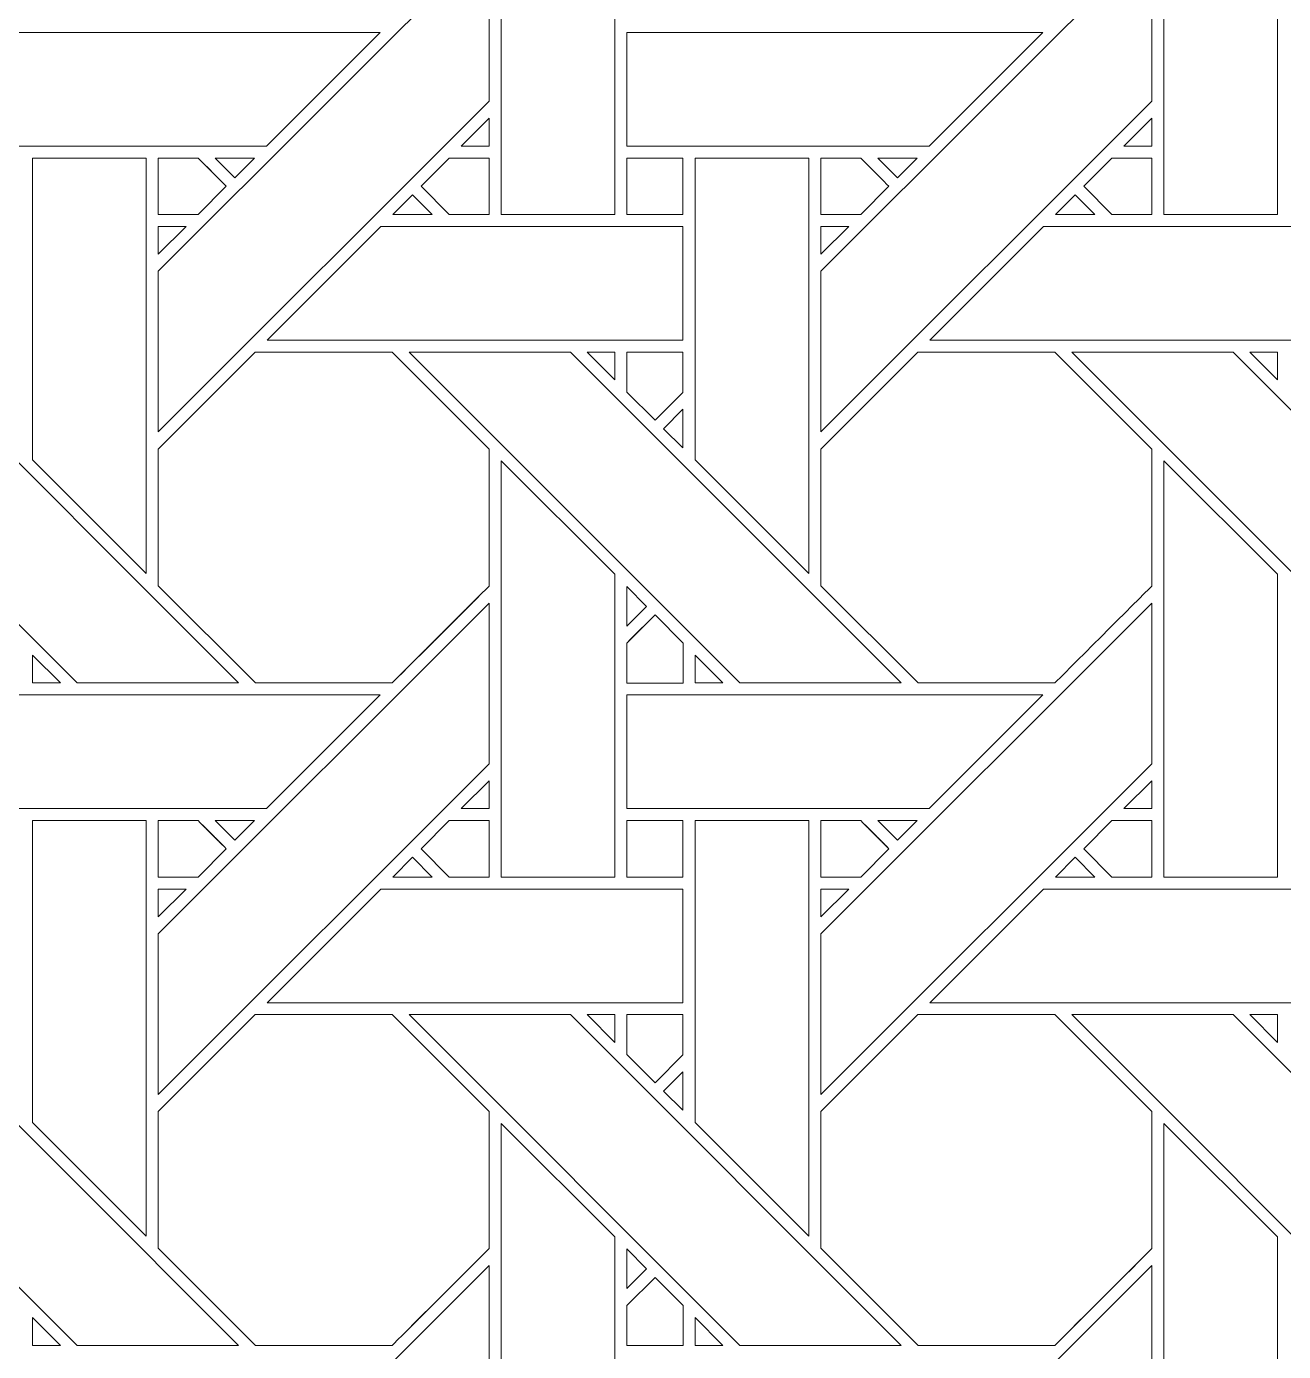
# Model space of a CAD drawing. Header units: inches. Extents: x 4.4 to 20.4, y 5.1 to 13.1.
# Drawn here: x 12.432 to 14.231, y 6.953 to 8.851 of the extents above; entities that cross this region are included whole.
import ezdxf

# ---------------------------------------------------------------- set-up
doc = ezdxf.new("R2010")
doc.units = ezdxf.units.IN
doc.header["$MEASUREMENT"] = 0
doc.layers.add('Design', color=7, linetype='Continuous', lineweight=0)

msp = doc.modelspace()

# ---------------------------------------------------------------- linework, layer by layer
at = {"layer": 'Design'}
for points, knots in [([(4.3829, 13.0948), (4.3829, 13.0948), (4.3829, 5.0948), (4.3829, 5.0948), (4.3829, 5.0948), (20.3829, 5.0948), (20.3829, 5.0948), (20.3829, 5.0948), (20.3829, 13.0948), (20.3829, 13.0948), (20.3829, 13.0948), (4.3829, 13.0948), (4.3829, 13.0948)], [0, 0, 0, 0, 1, 1, 1, 2, 2, 2, 3, 3, 3, 4, 4, 4, 4]), ([(5.0119, 5.7183), (5.0119, 5.7183), (19.7539, 5.7183), (19.7539, 5.7183), (19.7539, 5.7183), (19.7539, 12.4753), (19.7539, 12.4753), (19.7539, 12.4753), (5.0119, 12.4753), (5.0119, 12.4753), (5.0119, 12.4753), (5.0119, 5.7183), (5.0119, 5.7183)], [0, 0, 0, 0, 1, 1, 1, 2, 2, 2, 3, 3, 3, 4, 4, 4, 4]), ([(13.274, 9.0152), (13.274, 9.0152), (13.274, 8.5815), (13.274, 8.5815), (13.274, 8.5815), (13.1112, 8.5815), (13.1112, 8.5815), (13.1112, 8.5815), (13.1112, 9.1773), (13.1112, 9.1773), (13.1112, 9.1773), (13.274, 9.0152), (13.274, 9.0152)], [0, 0, 0, 0, 1, 1, 1, 2, 2, 2, 3, 3, 3, 4, 4, 4, 4]), ([(14.2227, 9.0152), (14.2227, 9.0152), (14.2227, 8.5815), (14.2227, 8.5815), (14.2227, 8.5815), (14.0599, 8.5815), (14.0599, 8.5815), (14.0599, 8.5815), (14.0599, 9.1773), (14.0599, 9.1773), (14.0599, 9.1773), (14.2227, 9.0152), (14.2227, 9.0152)], [0, 0, 0, 0, 1, 1, 1, 2, 2, 2, 3, 3, 3, 4, 4, 4, 4]), ([(12.6204, 8.5002), (12.6204, 8.5002), (13.0941, 8.9738), (13.0941, 8.9738), (13.0941, 8.9738), (13.0941, 8.7437), (13.0941, 8.7437), (13.0941, 8.7437), (12.6204, 8.2701), (12.6204, 8.2701), (12.6204, 8.2701), (12.6204, 8.5002), (12.6204, 8.5002)], [0, 0, 0, 0, 1, 1, 1, 2, 2, 2, 3, 3, 3, 4, 4, 4, 4]), ([(13.5691, 8.5002), (13.5691, 8.5002), (14.0428, 8.9738), (14.0428, 8.9738), (14.0428, 8.9738), (14.0428, 8.7437), (14.0428, 8.7437), (14.0428, 8.7437), (13.5691, 8.2701), (13.5691, 8.2701), (13.5691, 8.2701), (13.5691, 8.5002), (13.5691, 8.5002)], [0, 0, 0, 0, 1, 1, 1, 2, 2, 2, 3, 3, 3, 4, 4, 4, 4]), ([(12.3425, 8.6795), (12.3425, 8.6795), (12.3425, 8.8422), (12.3425, 8.8422), (12.3425, 8.8422), (12.9382, 8.8422), (12.9382, 8.8422), (12.9382, 8.8422), (12.7755, 8.6795), (12.7755, 8.6795), (12.7755, 8.6795), (12.3425, 8.6795), (12.3425, 8.6795)], [0, 0, 0, 0, 1, 1, 1, 2, 2, 2, 3, 3, 3, 4, 4, 4, 4]), ([(13.2913, 8.6795), (13.2913, 8.6795), (13.2913, 8.8422), (13.2913, 8.8422), (13.2913, 8.8422), (13.887, 8.8422), (13.887, 8.8422), (13.887, 8.8422), (13.7242, 8.6795), (13.7242, 8.6795), (13.7242, 8.6795), (13.2913, 8.6795), (13.2913, 8.6795)], [0, 0, 0, 0, 1, 1, 1, 2, 2, 2, 3, 3, 3, 4, 4, 4, 4]), ([(13.0543, 8.6796), (13.0543, 8.6796), (13.0941, 8.7193), (13.0941, 8.7193), (13.0941, 8.7193), (13.0941, 8.6796), (13.0941, 8.6796), (13.0941, 8.6796), (13.0543, 8.6796), (13.0543, 8.6796)], [0, 0, 0, 0, 1, 1, 1, 2, 2, 2, 3, 3, 3, 3]), ([(14.003, 8.6796), (14.003, 8.6796), (14.0428, 8.7193), (14.0428, 8.7193), (14.0428, 8.7193), (14.0428, 8.6796), (14.0428, 8.6796), (14.0428, 8.6796), (14.003, 8.6796), (14.003, 8.6796)], [0, 0, 0, 0, 1, 1, 1, 2, 2, 2, 3, 3, 3, 3]), ([(12.6032, 8.6623), (12.6032, 8.6623), (12.6032, 8.0672), (12.6032, 8.0672), (12.6032, 8.0672), (12.4403, 8.2301), (12.4403, 8.2301), (12.4403, 8.2301), (12.4403, 8.6623), (12.4403, 8.6623), (12.4403, 8.6623), (12.6032, 8.6623), (12.6032, 8.6623)], [0, 0, 0, 0, 1, 1, 1, 2, 2, 2, 3, 3, 3, 4, 4, 4, 4]), ([(12.6204, 8.5815), (12.6204, 8.5815), (12.6204, 8.6623), (12.6204, 8.6623), (12.6204, 8.6623), (12.6775, 8.6623), (12.6775, 8.6623), (12.6826, 8.6572), (12.7134, 8.6264), (12.7178, 8.6219), (12.7178, 8.6219), (12.6774, 8.5815), (12.6774, 8.5815), (12.6774, 8.5815), (12.6204, 8.5815), (12.6204, 8.5815)], [0, 0, 0, 0, 1, 1, 1, 2, 2, 2, 3, 3, 3, 4, 4, 4, 5, 5, 5, 5]), ([(12.6204, 8.6623), (12.6204, 8.6623), (12.6775, 8.6623), (12.6775, 8.6623), (12.6828, 8.657), (12.7178, 8.6219), (12.7178, 8.6219), (12.7178, 8.6219), (12.6774, 8.5815), (12.6774, 8.5815), (12.6774, 8.5815), (12.6204, 8.5815), (12.6204, 8.5815), (12.6204, 8.5815), (12.6204, 8.6623), (12.6204, 8.6623)], [0, 0, 0, 0, 1, 1, 1, 2, 2, 2, 3, 3, 3, 4, 4, 4, 5, 5, 5, 5]), ([(12.7583, 8.6623), (12.7583, 8.6623), (12.73, 8.6341), (12.73, 8.6341), (12.73, 8.6341), (12.7018, 8.6623), (12.7018, 8.6623), (12.7018, 8.6623), (12.7583, 8.6623), (12.7583, 8.6623)], [0, 0, 0, 0, 1, 1, 1, 2, 2, 2, 3, 3, 3, 3]), ([(13.037, 8.5815), (13.037, 8.5815), (12.9966, 8.6219), (12.9966, 8.6219), (12.9966, 8.6219), (13.037, 8.6623), (13.037, 8.6623), (13.037, 8.6623), (13.0941, 8.6623), (13.0941, 8.6623), (13.0941, 8.6623), (13.0941, 8.5815), (13.0941, 8.5815), (13.0941, 8.5815), (13.037, 8.5815), (13.037, 8.5815)], [0, 0, 0, 0, 1, 1, 1, 2, 2, 2, 3, 3, 3, 4, 4, 4, 5, 5, 5, 5]), ([(12.9966, 8.6219), (12.9966, 8.6219), (13.037, 8.6623), (13.037, 8.6623), (13.037, 8.6623), (13.0941, 8.6623), (13.0941, 8.6623), (13.0941, 8.6623), (13.0941, 8.5815), (13.0941, 8.5815), (13.0941, 8.5815), (13.037, 8.5815), (13.037, 8.5815), (13.037, 8.5815), (12.9966, 8.6219), (12.9966, 8.6219)], [0, 0, 0, 0, 1, 1, 1, 2, 2, 2, 3, 3, 3, 4, 4, 4, 5, 5, 5, 5]), ([(13.2913, 8.5815), (13.2913, 8.5815), (13.2913, 8.6623), (13.2913, 8.6623), (13.2913, 8.6623), (13.3715, 8.6623), (13.3715, 8.6623), (13.3715, 8.6623), (13.3715, 8.5815), (13.3715, 8.5815), (13.3715, 8.5815), (13.2913, 8.5815), (13.2913, 8.5815)], [0, 0, 0, 0, 1, 1, 1, 2, 2, 2, 3, 3, 3, 4, 4, 4, 4]), ([(13.3715, 8.6623), (13.3715, 8.6623), (13.3715, 8.5815), (13.3715, 8.5815), (13.3715, 8.5815), (13.2913, 8.5815), (13.2913, 8.5815), (13.2913, 8.5815), (13.2913, 8.6623), (13.2913, 8.6623), (13.2913, 8.6623), (13.3715, 8.6623), (13.3715, 8.6623)], [0, 0, 0, 0, 1, 1, 1, 2, 2, 2, 3, 3, 3, 4, 4, 4, 4]), ([(13.552, 8.6623), (13.552, 8.6623), (13.552, 8.0672), (13.552, 8.0672), (13.552, 8.0672), (13.3891, 8.2301), (13.3891, 8.2301), (13.3891, 8.2301), (13.3891, 8.6623), (13.3891, 8.6623), (13.3891, 8.6623), (13.552, 8.6623), (13.552, 8.6623)], [0, 0, 0, 0, 1, 1, 1, 2, 2, 2, 3, 3, 3, 4, 4, 4, 4]), ([(13.5691, 8.5815), (13.5691, 8.5815), (13.5691, 8.6623), (13.5691, 8.6623), (13.5691, 8.6623), (13.6262, 8.6623), (13.6262, 8.6623), (13.6313, 8.6572), (13.6621, 8.6264), (13.6665, 8.6219), (13.6665, 8.6219), (13.6261, 8.5815), (13.6261, 8.5815), (13.6261, 8.5815), (13.5691, 8.5815), (13.5691, 8.5815)], [0, 0, 0, 0, 1, 1, 1, 2, 2, 2, 3, 3, 3, 4, 4, 4, 5, 5, 5, 5]), ([(13.5691, 8.5815), (13.5691, 8.5815), (13.5691, 8.6623), (13.5691, 8.6623), (13.5691, 8.6623), (13.6262, 8.6623), (13.6262, 8.6623), (13.6313, 8.6572), (13.6621, 8.6263), (13.6665, 8.6219), (13.6665, 8.6219), (13.6261, 8.5815), (13.6261, 8.5815), (13.6261, 8.5815), (13.5691, 8.5815), (13.5691, 8.5815)], [0, 0, 0, 0, 1, 1, 1, 2, 2, 2, 3, 3, 3, 4, 4, 4, 5, 5, 5, 5]), ([(13.6505, 8.6623), (13.6505, 8.6623), (13.707, 8.6623), (13.707, 8.6623), (13.707, 8.6623), (13.6787, 8.6341), (13.6787, 8.6341), (13.6787, 8.6341), (13.6505, 8.6623), (13.6505, 8.6623)], [0, 0, 0, 0, 1, 1, 1, 2, 2, 2, 3, 3, 3, 3]), ([(13.9857, 8.5815), (13.9857, 8.5815), (13.9453, 8.6219), (13.9453, 8.6219), (13.9453, 8.6219), (13.9858, 8.6623), (13.9858, 8.6623), (13.9858, 8.6623), (14.0428, 8.6623), (14.0428, 8.6623), (14.0428, 8.6623), (14.0428, 8.5815), (14.0428, 8.5815), (14.0428, 8.5815), (13.9857, 8.5815), (13.9857, 8.5815)], [0, 0, 0, 0, 1, 1, 1, 2, 2, 2, 3, 3, 3, 4, 4, 4, 5, 5, 5, 5]), ([(13.9453, 8.6219), (13.9453, 8.6219), (13.9858, 8.6623), (13.9858, 8.6623), (13.9858, 8.6623), (14.0428, 8.6623), (14.0428, 8.6623), (14.0428, 8.6623), (14.0428, 8.5815), (14.0428, 8.5815), (14.0428, 8.5815), (13.9857, 8.5815), (13.9857, 8.5815), (13.9857, 8.5815), (13.9453, 8.6219), (13.9453, 8.6219)], [0, 0, 0, 0, 1, 1, 1, 2, 2, 2, 3, 3, 3, 4, 4, 4, 5, 5, 5, 5]), ([(13.0127, 8.5815), (13.0127, 8.5815), (12.9562, 8.5815), (12.9562, 8.5815), (12.9562, 8.5815), (12.9845, 8.6098), (12.9845, 8.6098), (12.9845, 8.6098), (13.0127, 8.5815), (13.0127, 8.5815)], [0, 0, 0, 0, 1, 1, 1, 2, 2, 2, 3, 3, 3, 3]), ([(13.9615, 8.5815), (13.9615, 8.5815), (13.905, 8.5815), (13.905, 8.5815), (13.905, 8.5815), (13.9332, 8.6098), (13.9332, 8.6098), (13.9332, 8.6098), (13.9615, 8.5815), (13.9615, 8.5815)], [0, 0, 0, 0, 1, 1, 1, 2, 2, 2, 3, 3, 3, 3]), ([(12.6602, 8.5644), (12.6602, 8.5644), (12.6204, 8.5245), (12.6204, 8.5245), (12.6204, 8.5245), (12.6204, 8.5644), (12.6204, 8.5644), (12.6204, 8.5644), (12.6602, 8.5644), (12.6602, 8.5644)], [0, 0, 0, 0, 1, 1, 1, 2, 2, 2, 3, 3, 3, 3]), ([(12.7762, 8.4016), (12.7762, 8.4016), (12.9391, 8.5644), (12.9391, 8.5644), (12.9391, 8.5644), (13.3715, 8.5644), (13.3715, 8.5644), (13.3715, 8.5644), (13.3715, 8.4016), (13.3715, 8.4016), (13.3715, 8.4016), (12.7762, 8.4016), (12.7762, 8.4016)], [0, 0, 0, 0, 1, 1, 1, 2, 2, 2, 3, 3, 3, 4, 4, 4, 4]), ([(13.609, 8.5644), (13.609, 8.5644), (13.5691, 8.5245), (13.5691, 8.5245), (13.5691, 8.5245), (13.5691, 8.5644), (13.5691, 8.5644), (13.5691, 8.5644), (13.609, 8.5644), (13.609, 8.5644)], [0, 0, 0, 0, 1, 1, 1, 2, 2, 2, 3, 3, 3, 3]), ([(13.725, 8.4016), (13.725, 8.4016), (13.8878, 8.5644), (13.8878, 8.5644), (13.8878, 8.5644), (14.3203, 8.5644), (14.3203, 8.5644), (14.3203, 8.5644), (14.3203, 8.4016), (14.3203, 8.4016), (14.3203, 8.4016), (13.725, 8.4016), (13.725, 8.4016)], [0, 0, 0, 0, 1, 1, 1, 2, 2, 2, 3, 3, 3, 4, 4, 4, 4]), ([(12.0308, 8.3844), (12.0308, 8.3844), (12.2618, 8.3844), (12.2618, 8.3844), (12.2618, 8.3844), (12.7354, 7.9108), (12.7354, 7.9108), (12.7354, 7.9108), (12.5044, 7.9108), (12.5044, 7.9108), (12.5044, 7.9108), (12.0308, 8.3844), (12.0308, 8.3844)], [0, 0, 0, 0, 1, 1, 1, 2, 2, 2, 3, 3, 3, 4, 4, 4, 4]), ([(12.9553, 7.9108), (12.9553, 7.9108), (12.7596, 7.9108), (12.7596, 7.9108), (12.7596, 7.9108), (12.6204, 8.05), (12.6204, 8.05), (12.6204, 8.05), (12.6204, 8.2457), (12.6204, 8.2457), (12.6204, 8.2457), (12.7591, 8.3844), (12.7591, 8.3844), (12.7591, 8.3844), (12.9553, 8.3844), (12.9553, 8.3844), (12.9553, 8.3844), (13.0941, 8.2457), (13.0941, 8.2457), (13.0941, 8.2457), (13.0941, 8.0495), (13.0941, 8.0495), (13.0763, 8.0315), (12.9643, 7.9198), (12.9553, 7.9108)], [0, 0, 0, 0, 1, 1, 1, 2, 2, 2, 3, 3, 3, 4, 4, 4, 5, 5, 5, 6, 6, 6, 7, 7, 7, 8, 8, 8, 8]), ([(12.6204, 8.05), (12.6204, 8.05), (12.6204, 8.2457), (12.6204, 8.2457), (12.6204, 8.2457), (12.7591, 8.3844), (12.7591, 8.3844), (12.7591, 8.3844), (12.9553, 8.3844), (12.9553, 8.3844), (12.9553, 8.3844), (13.0941, 8.2457), (13.0941, 8.2457), (13.0941, 8.2457), (13.0941, 8.0495), (13.0941, 8.0495), (13.0759, 8.0312), (12.9641, 7.9195), (12.9553, 7.9108), (12.9553, 7.9108), (12.7596, 7.9108), (12.7596, 7.9108), (12.7596, 7.9108), (12.6204, 8.05), (12.6204, 8.05)], [0, 0, 0, 0, 1, 1, 1, 2, 2, 2, 3, 3, 3, 4, 4, 4, 5, 5, 5, 6, 6, 6, 7, 7, 7, 8, 8, 8, 8]), ([(12.9795, 8.3844), (12.9795, 8.3844), (13.2105, 8.3844), (13.2105, 8.3844), (13.2105, 8.3844), (13.6841, 7.9108), (13.6841, 7.9108), (13.6841, 7.9108), (13.4531, 7.9108), (13.4531, 7.9108), (13.4531, 7.9108), (12.9795, 8.3844), (12.9795, 8.3844)], [0, 0, 0, 0, 1, 1, 1, 2, 2, 2, 3, 3, 3, 4, 4, 4, 4]), ([(13.2741, 8.3844), (13.2741, 8.3844), (13.2741, 8.3446), (13.2741, 8.3446), (13.2741, 8.3446), (13.2346, 8.3844), (13.2346, 8.3844), (13.2346, 8.3844), (13.2741, 8.3844), (13.2741, 8.3844)], [0, 0, 0, 0, 1, 1, 1, 2, 2, 2, 3, 3, 3, 3]), ([(13.2913, 8.3272), (13.2913, 8.3272), (13.2913, 8.3844), (13.2913, 8.3844), (13.2913, 8.3844), (13.3715, 8.3844), (13.3715, 8.3844), (13.3715, 8.3844), (13.3715, 8.3268), (13.3715, 8.3268), (13.3715, 8.3268), (13.3316, 8.2869), (13.3316, 8.2869), (13.3316, 8.2869), (13.2913, 8.3272), (13.2913, 8.3272)], [0, 0, 0, 0, 1, 1, 1, 2, 2, 2, 3, 3, 3, 4, 4, 4, 5, 5, 5, 5]), ([(13.3316, 8.2869), (13.3316, 8.2869), (13.2913, 8.3272), (13.2913, 8.3272), (13.2913, 8.3272), (13.2913, 8.3844), (13.2913, 8.3844), (13.2913, 8.3844), (13.3715, 8.3844), (13.3715, 8.3844), (13.3715, 8.3844), (13.3715, 8.3268), (13.3715, 8.3268), (13.3715, 8.3268), (13.3316, 8.2869), (13.3316, 8.2869)], [0, 0, 0, 0, 1, 1, 1, 2, 2, 2, 3, 3, 3, 4, 4, 4, 5, 5, 5, 5]), ([(13.9041, 7.9108), (13.9041, 7.9108), (13.7084, 7.9108), (13.7084, 7.9108), (13.7084, 7.9108), (13.5691, 8.05), (13.5691, 8.05), (13.5691, 8.05), (13.5691, 8.2457), (13.5691, 8.2457), (13.5691, 8.2457), (13.7078, 8.3844), (13.7078, 8.3844), (13.7078, 8.3844), (13.904, 8.3844), (13.904, 8.3844), (13.904, 8.3844), (14.0428, 8.2457), (14.0428, 8.2457), (14.0428, 8.2457), (14.0428, 8.0495), (14.0428, 8.0495), (14.025, 8.0315), (13.9131, 7.9198), (13.9041, 7.9108)], [0, 0, 0, 0, 1, 1, 1, 2, 2, 2, 3, 3, 3, 4, 4, 4, 5, 5, 5, 6, 6, 6, 7, 7, 7, 8, 8, 8, 8]), ([(13.5691, 8.05), (13.5691, 8.05), (13.5691, 8.2457), (13.5691, 8.2457), (13.5691, 8.2457), (13.7078, 8.3844), (13.7078, 8.3844), (13.7078, 8.3844), (13.904, 8.3844), (13.904, 8.3844), (13.904, 8.3844), (14.0428, 8.2457), (14.0428, 8.2457), (14.0428, 8.2457), (14.0428, 8.0495), (14.0428, 8.0495), (14.025, 8.0315), (13.9131, 7.9198), (13.9041, 7.9108), (13.9041, 7.9108), (13.7084, 7.9108), (13.7084, 7.9108), (13.7084, 7.9108), (13.5691, 8.05), (13.5691, 8.05)], [0, 0, 0, 0, 1, 1, 1, 2, 2, 2, 3, 3, 3, 4, 4, 4, 5, 5, 5, 6, 6, 6, 7, 7, 7, 8, 8, 8, 8]), ([(13.9283, 8.3844), (13.9283, 8.3844), (14.1592, 8.3844), (14.1592, 8.3844), (14.1592, 8.3844), (14.6329, 7.9108), (14.6329, 7.9108), (14.6329, 7.9108), (14.4018, 7.9108), (14.4018, 7.9108), (14.4018, 7.9108), (13.9283, 8.3844), (13.9283, 8.3844)], [0, 0, 0, 0, 1, 1, 1, 2, 2, 2, 3, 3, 3, 4, 4, 4, 4]), ([(14.2228, 8.3844), (14.2228, 8.3844), (14.2228, 8.3446), (14.2228, 8.3446), (14.2228, 8.3446), (14.1833, 8.3844), (14.1833, 8.3844), (14.1833, 8.3844), (14.2228, 8.3844), (14.2228, 8.3844)], [0, 0, 0, 0, 1, 1, 1, 2, 2, 2, 3, 3, 3, 3]), ([(13.3715, 8.3026), (13.3715, 8.3026), (13.3715, 8.2474), (13.3715, 8.2474), (13.3715, 8.2474), (13.3438, 8.2748), (13.3438, 8.2748), (13.3438, 8.2748), (13.3715, 8.3026), (13.3715, 8.3026)], [0, 0, 0, 0, 1, 1, 1, 2, 2, 2, 3, 3, 3, 3]), ([(13.274, 8.0665), (13.274, 8.0665), (13.274, 7.6328), (13.274, 7.6328), (13.274, 7.6328), (13.1112, 7.6328), (13.1112, 7.6328), (13.1112, 7.6328), (13.1112, 8.2286), (13.1112, 8.2286), (13.1112, 8.2286), (13.274, 8.0665), (13.274, 8.0665)], [0, 0, 0, 0, 1, 1, 1, 2, 2, 2, 3, 3, 3, 4, 4, 4, 4]), ([(14.2227, 8.0665), (14.2227, 8.0665), (14.2227, 7.6328), (14.2227, 7.6328), (14.2227, 7.6328), (14.0599, 7.6328), (14.0599, 7.6328), (14.0599, 7.6328), (14.0599, 8.2286), (14.0599, 8.2286), (14.0599, 8.2286), (14.2227, 8.0665), (14.2227, 8.0665)], [0, 0, 0, 0, 1, 1, 1, 2, 2, 2, 3, 3, 3, 4, 4, 4, 4]), ([(13.2913, 7.9922), (13.2913, 7.9922), (13.2913, 8.049), (13.2913, 8.049), (13.2913, 8.049), (13.3195, 8.0204), (13.3195, 8.0204), (13.3195, 8.0204), (13.2913, 7.9922), (13.2913, 7.9922)], [0, 0, 0, 0, 1, 1, 1, 2, 2, 2, 3, 3, 3, 3]), ([(12.6204, 7.5514), (12.6204, 7.5514), (13.0941, 8.025), (13.0941, 8.025), (13.0941, 8.025), (13.0941, 7.795), (13.0941, 7.795), (13.0941, 7.795), (12.6204, 7.3213), (12.6204, 7.3213), (12.6204, 7.3213), (12.6204, 7.5514), (12.6204, 7.5514)], [0, 0, 0, 0, 1, 1, 1, 2, 2, 2, 3, 3, 3, 4, 4, 4, 4]), ([(13.2913, 7.9105), (13.2913, 7.9105), (13.2913, 7.9678), (13.2913, 7.9678), (13.2913, 7.9678), (13.3316, 8.0082), (13.3316, 8.0082), (13.3316, 8.0082), (13.3719, 7.9678), (13.3719, 7.9678), (13.3719, 7.9678), (13.3719, 7.9105), (13.3719, 7.9105), (13.3719, 7.9105), (13.2913, 7.9105), (13.2913, 7.9105)], [0, 0, 0, 0, 1, 1, 1, 2, 2, 2, 3, 3, 3, 4, 4, 4, 5, 5, 5, 5]), ([(13.2967, 7.9733), (13.2967, 7.9733), (13.3316, 8.0082), (13.3316, 8.0082), (13.3316, 8.0082), (13.3719, 7.9678), (13.3719, 7.9678), (13.3719, 7.9678), (13.3719, 7.9105), (13.3719, 7.9105), (13.3719, 7.9105), (13.2913, 7.9105), (13.2913, 7.9105), (13.2913, 7.9105), (13.2913, 7.9678), (13.2913, 7.9678), (13.2913, 7.9678), (13.2967, 7.9733), (13.2967, 7.9733)], [0, 0, 0, 0, 1, 1, 1, 2, 2, 2, 3, 3, 3, 4, 4, 4, 5, 5, 5, 6, 6, 6, 6]), ([(13.5691, 7.5515), (13.5691, 7.5515), (14.0428, 8.025), (14.0428, 8.025), (14.0428, 8.025), (14.0428, 7.795), (14.0428, 7.795), (14.0428, 7.795), (13.5691, 7.3213), (13.5691, 7.3213), (13.5691, 7.3213), (13.5691, 7.5515), (13.5691, 7.5515)], [0, 0, 0, 0, 1, 1, 1, 2, 2, 2, 3, 3, 3, 4, 4, 4, 4]), ([(12.4802, 7.9108), (12.4802, 7.9108), (12.4405, 7.9108), (12.4405, 7.9108), (12.4405, 7.9108), (12.4405, 7.9506), (12.4405, 7.9506), (12.4405, 7.9506), (12.4802, 7.9108), (12.4802, 7.9108)], [0, 0, 0, 0, 1, 1, 1, 2, 2, 2, 3, 3, 3, 3]), ([(13.4289, 7.9108), (13.4289, 7.9108), (13.3892, 7.9108), (13.3892, 7.9108), (13.3892, 7.9108), (13.3892, 7.9506), (13.3892, 7.9506), (13.3892, 7.9506), (13.4289, 7.9108), (13.4289, 7.9108)], [0, 0, 0, 0, 1, 1, 1, 2, 2, 2, 3, 3, 3, 3]), ([(12.3425, 7.7308), (12.3425, 7.7308), (12.3425, 7.8935), (12.3425, 7.8935), (12.3425, 7.8935), (12.9382, 7.8935), (12.9382, 7.8935), (12.9382, 7.8935), (12.7755, 7.7308), (12.7755, 7.7308), (12.7755, 7.7308), (12.3425, 7.7308), (12.3425, 7.7308)], [0, 0, 0, 0, 1, 1, 1, 2, 2, 2, 3, 3, 3, 4, 4, 4, 4]), ([(13.2913, 7.7308), (13.2913, 7.7308), (13.2913, 7.8935), (13.2913, 7.8935), (13.2913, 7.8935), (13.887, 7.8935), (13.887, 7.8935), (13.887, 7.8935), (13.7242, 7.7308), (13.7242, 7.7308), (13.7242, 7.7308), (13.2913, 7.7308), (13.2913, 7.7308)], [0, 0, 0, 0, 1, 1, 1, 2, 2, 2, 3, 3, 3, 4, 4, 4, 4]), ([(13.0543, 7.7308), (13.0543, 7.7308), (13.0941, 7.7706), (13.0941, 7.7706), (13.0941, 7.7706), (13.0941, 7.7308), (13.0941, 7.7308), (13.0941, 7.7308), (13.0543, 7.7308), (13.0543, 7.7308)], [0, 0, 0, 0, 1, 1, 1, 2, 2, 2, 3, 3, 3, 3]), ([(14.003, 7.7308), (14.003, 7.7308), (14.0428, 7.7706), (14.0428, 7.7706), (14.0428, 7.7706), (14.0428, 7.7308), (14.0428, 7.7308), (14.0428, 7.7308), (14.003, 7.7308), (14.003, 7.7308)], [0, 0, 0, 0, 1, 1, 1, 2, 2, 2, 3, 3, 3, 3]), ([(12.6032, 7.7136), (12.6032, 7.7136), (12.6032, 7.1184), (12.6032, 7.1184), (12.6032, 7.1184), (12.4403, 7.2814), (12.4403, 7.2814), (12.4403, 7.2814), (12.4403, 7.7136), (12.4403, 7.7136), (12.4403, 7.7136), (12.6032, 7.7136), (12.6032, 7.7136)], [0, 0, 0, 0, 1, 1, 1, 2, 2, 2, 3, 3, 3, 4, 4, 4, 4]), ([(12.6204, 7.6328), (12.6204, 7.6328), (12.6204, 7.7136), (12.6204, 7.7136), (12.6204, 7.7136), (12.6775, 7.7136), (12.6775, 7.7136), (12.6826, 7.7084), (12.7134, 7.6776), (12.7178, 7.6732), (12.7178, 7.6732), (12.6774, 7.6328), (12.6774, 7.6328), (12.6774, 7.6328), (12.6204, 7.6328), (12.6204, 7.6328)], [0, 0, 0, 0, 1, 1, 1, 2, 2, 2, 3, 3, 3, 4, 4, 4, 5, 5, 5, 5]), ([(12.6204, 7.7136), (12.6204, 7.7136), (12.6775, 7.7136), (12.6775, 7.7136), (12.6829, 7.7081), (12.7137, 7.6773), (12.7178, 7.6732), (12.7178, 7.6732), (12.6774, 7.6328), (12.6774, 7.6328), (12.6774, 7.6328), (12.6204, 7.6328), (12.6204, 7.6328), (12.6204, 7.6328), (12.6204, 7.7136), (12.6204, 7.7136)], [0, 0, 0, 0, 1, 1, 1, 2, 2, 2, 3, 3, 3, 4, 4, 4, 5, 5, 5, 5]), ([(12.7583, 7.7136), (12.7583, 7.7136), (12.73, 7.6854), (12.73, 7.6854), (12.73, 7.6854), (12.7018, 7.7136), (12.7018, 7.7136), (12.7018, 7.7136), (12.7583, 7.7136), (12.7583, 7.7136)], [0, 0, 0, 0, 1, 1, 1, 2, 2, 2, 3, 3, 3, 3]), ([(13.037, 7.6328), (13.037, 7.6328), (12.9966, 7.6731), (12.9966, 7.6731), (12.9966, 7.6731), (13.037, 7.7136), (13.037, 7.7136), (13.037, 7.7136), (13.0941, 7.7136), (13.0941, 7.7136), (13.0941, 7.7136), (13.0941, 7.6328), (13.0941, 7.6328), (13.0941, 7.6328), (13.037, 7.6328), (13.037, 7.6328)], [0, 0, 0, 0, 1, 1, 1, 2, 2, 2, 3, 3, 3, 4, 4, 4, 5, 5, 5, 5]), ([(12.9966, 7.6731), (12.9966, 7.6731), (13.037, 7.7136), (13.037, 7.7136), (13.037, 7.7136), (13.0941, 7.7136), (13.0941, 7.7136), (13.0941, 7.7136), (13.0941, 7.6328), (13.0941, 7.6328), (13.0941, 7.6328), (13.037, 7.6328), (13.037, 7.6328), (13.037, 7.6328), (12.9966, 7.6731), (12.9966, 7.6731)], [0, 0, 0, 0, 1, 1, 1, 2, 2, 2, 3, 3, 3, 4, 4, 4, 5, 5, 5, 5]), ([(13.2913, 7.6328), (13.2913, 7.6328), (13.2913, 7.7136), (13.2913, 7.7136), (13.2913, 7.7136), (13.3715, 7.7136), (13.3715, 7.7136), (13.3715, 7.7136), (13.3715, 7.6328), (13.3715, 7.6328), (13.3715, 7.6328), (13.2913, 7.6328), (13.2913, 7.6328)], [0, 0, 0, 0, 1, 1, 1, 2, 2, 2, 3, 3, 3, 4, 4, 4, 4]), ([(13.3715, 7.7136), (13.3715, 7.7136), (13.3715, 7.6328), (13.3715, 7.6328), (13.3715, 7.6328), (13.2913, 7.6328), (13.2913, 7.6328), (13.2913, 7.6328), (13.2913, 7.7136), (13.2913, 7.7136), (13.2913, 7.7136), (13.3715, 7.7136), (13.3715, 7.7136)], [0, 0, 0, 0, 1, 1, 1, 2, 2, 2, 3, 3, 3, 4, 4, 4, 4]), ([(13.552, 7.7136), (13.552, 7.7136), (13.552, 7.1184), (13.552, 7.1184), (13.552, 7.1184), (13.3891, 7.2814), (13.3891, 7.2814), (13.3891, 7.2814), (13.3891, 7.7136), (13.3891, 7.7136), (13.3891, 7.7136), (13.552, 7.7136), (13.552, 7.7136)], [0, 0, 0, 0, 1, 1, 1, 2, 2, 2, 3, 3, 3, 4, 4, 4, 4]), ([(13.5691, 7.6328), (13.5691, 7.6328), (13.5691, 7.7136), (13.5691, 7.7136), (13.5691, 7.7136), (13.6262, 7.7136), (13.6262, 7.7136), (13.6313, 7.7084), (13.6621, 7.6776), (13.6665, 7.6732), (13.6665, 7.6732), (13.6261, 7.6328), (13.6261, 7.6328), (13.6261, 7.6328), (13.5691, 7.6328), (13.5691, 7.6328)], [0, 0, 0, 0, 1, 1, 1, 2, 2, 2, 3, 3, 3, 4, 4, 4, 5, 5, 5, 5]), ([(13.5691, 7.6328), (13.5691, 7.6328), (13.5691, 7.7136), (13.5691, 7.7136), (13.5691, 7.7136), (13.6262, 7.7136), (13.6262, 7.7136), (13.6317, 7.7081), (13.6625, 7.6773), (13.6665, 7.6732), (13.6665, 7.6732), (13.6261, 7.6328), (13.6261, 7.6328), (13.6261, 7.6328), (13.5691, 7.6328), (13.5691, 7.6328)], [0, 0, 0, 0, 1, 1, 1, 2, 2, 2, 3, 3, 3, 4, 4, 4, 5, 5, 5, 5]), ([(13.6505, 7.7136), (13.6505, 7.7136), (13.707, 7.7136), (13.707, 7.7136), (13.707, 7.7136), (13.6787, 7.6854), (13.6787, 7.6854), (13.6787, 7.6854), (13.6505, 7.7136), (13.6505, 7.7136)], [0, 0, 0, 0, 1, 1, 1, 2, 2, 2, 3, 3, 3, 3]), ([(13.9857, 7.6328), (13.9857, 7.6328), (13.9453, 7.6732), (13.9453, 7.6732), (13.9453, 7.6732), (13.9858, 7.7136), (13.9858, 7.7136), (13.9858, 7.7136), (14.0428, 7.7136), (14.0428, 7.7136), (14.0428, 7.7136), (14.0428, 7.6328), (14.0428, 7.6328), (14.0428, 7.6328), (13.9857, 7.6328), (13.9857, 7.6328)], [0, 0, 0, 0, 1, 1, 1, 2, 2, 2, 3, 3, 3, 4, 4, 4, 5, 5, 5, 5]), ([(13.9453, 7.6732), (13.9453, 7.6732), (13.9858, 7.7136), (13.9858, 7.7136), (13.9858, 7.7136), (14.0428, 7.7136), (14.0428, 7.7136), (14.0428, 7.7136), (14.0428, 7.6328), (14.0428, 7.6328), (14.0428, 7.6328), (13.9857, 7.6328), (13.9857, 7.6328), (13.9857, 7.6328), (13.9453, 7.6732), (13.9453, 7.6732)], [0, 0, 0, 0, 1, 1, 1, 2, 2, 2, 3, 3, 3, 4, 4, 4, 5, 5, 5, 5]), ([(13.0127, 7.6328), (13.0127, 7.6328), (12.9562, 7.6328), (12.9562, 7.6328), (12.9562, 7.6328), (12.9845, 7.661), (12.9845, 7.661), (12.9845, 7.661), (13.0127, 7.6328), (13.0127, 7.6328)], [0, 0, 0, 0, 1, 1, 1, 2, 2, 2, 3, 3, 3, 3]), ([(13.9615, 7.6328), (13.9615, 7.6328), (13.905, 7.6328), (13.905, 7.6328), (13.905, 7.6328), (13.9332, 7.661), (13.9332, 7.661), (13.9332, 7.661), (13.9615, 7.6328), (13.9615, 7.6328)], [0, 0, 0, 0, 1, 1, 1, 2, 2, 2, 3, 3, 3, 3]), ([(12.6602, 7.6156), (12.6602, 7.6156), (12.6204, 7.5758), (12.6204, 7.5758), (12.6204, 7.5758), (12.6204, 7.6156), (12.6204, 7.6156), (12.6204, 7.6156), (12.6602, 7.6156), (12.6602, 7.6156)], [0, 0, 0, 0, 1, 1, 1, 2, 2, 2, 3, 3, 3, 3]), ([(12.7762, 7.4528), (12.7762, 7.4528), (12.9391, 7.6156), (12.9391, 7.6156), (12.9391, 7.6156), (13.3715, 7.6156), (13.3715, 7.6156), (13.3715, 7.6156), (13.3715, 7.4528), (13.3715, 7.4528), (13.3715, 7.4528), (12.7762, 7.4528), (12.7762, 7.4528)], [0, 0, 0, 0, 1, 1, 1, 2, 2, 2, 3, 3, 3, 4, 4, 4, 4]), ([(13.609, 7.6156), (13.609, 7.6156), (13.5691, 7.5758), (13.5691, 7.5758), (13.5691, 7.5758), (13.5691, 7.6156), (13.5691, 7.6156), (13.5691, 7.6156), (13.609, 7.6156), (13.609, 7.6156)], [0, 0, 0, 0, 1, 1, 1, 2, 2, 2, 3, 3, 3, 3]), ([(13.725, 7.4528), (13.725, 7.4528), (13.8878, 7.6156), (13.8878, 7.6156), (13.8878, 7.6156), (14.3203, 7.6156), (14.3203, 7.6156), (14.3203, 7.6156), (14.3203, 7.4528), (14.3203, 7.4528), (14.3203, 7.4528), (13.725, 7.4528), (13.725, 7.4528)], [0, 0, 0, 0, 1, 1, 1, 2, 2, 2, 3, 3, 3, 4, 4, 4, 4]), ([(12.0308, 7.4357), (12.0308, 7.4357), (12.2618, 7.4357), (12.2618, 7.4357), (12.2618, 7.4357), (12.7354, 6.962), (12.7354, 6.962), (12.7354, 6.962), (12.5044, 6.962), (12.5044, 6.962), (12.5044, 6.962), (12.0308, 7.4357), (12.0308, 7.4357)], [0, 0, 0, 0, 1, 1, 1, 2, 2, 2, 3, 3, 3, 4, 4, 4, 4]), ([(12.6204, 7.1013), (12.6204, 7.1013), (12.6204, 7.297), (12.6204, 7.297), (12.6204, 7.297), (12.7591, 7.4357), (12.7591, 7.4357), (12.7591, 7.4357), (12.9553, 7.4357), (12.9553, 7.4357), (12.9553, 7.4357), (13.0941, 7.297), (13.0941, 7.297), (13.0941, 7.297), (13.0941, 7.1007), (13.0941, 7.1007), (13.0763, 7.0828), (12.9643, 6.9711), (12.9553, 6.962), (12.9553, 6.962), (12.7596, 6.962), (12.7596, 6.962), (12.7596, 6.962), (12.6204, 7.1013), (12.6204, 7.1013)], [0, 0, 0, 0, 1, 1, 1, 2, 2, 2, 3, 3, 3, 4, 4, 4, 5, 5, 5, 6, 6, 6, 7, 7, 7, 8, 8, 8, 8]), ([(12.6204, 7.1013), (12.6204, 7.1013), (12.6204, 7.297), (12.6204, 7.297), (12.6204, 7.297), (12.7591, 7.4357), (12.7591, 7.4357), (12.7591, 7.4357), (12.9553, 7.4357), (12.9553, 7.4357), (12.9553, 7.4357), (13.0941, 7.297), (13.0941, 7.297), (13.0941, 7.297), (13.0941, 7.1007), (13.0941, 7.1007), (13.0761, 7.0827), (12.9642, 6.971), (12.9553, 6.962), (12.9553, 6.962), (12.7596, 6.962), (12.7596, 6.962), (12.7596, 6.962), (12.6204, 7.1013), (12.6204, 7.1013)], [0, 0, 0, 0, 1, 1, 1, 2, 2, 2, 3, 3, 3, 4, 4, 4, 5, 5, 5, 6, 6, 6, 7, 7, 7, 8, 8, 8, 8]), ([(12.9795, 7.4357), (12.9795, 7.4357), (13.2105, 7.4357), (13.2105, 7.4357), (13.2105, 7.4357), (13.6841, 6.962), (13.6841, 6.962), (13.6841, 6.962), (13.4531, 6.962), (13.4531, 6.962), (13.4531, 6.962), (12.9795, 7.4357), (12.9795, 7.4357)], [0, 0, 0, 0, 1, 1, 1, 2, 2, 2, 3, 3, 3, 4, 4, 4, 4]), ([(13.2741, 7.4357), (13.2741, 7.4357), (13.2741, 7.3958), (13.2741, 7.3958), (13.2741, 7.3958), (13.2346, 7.4357), (13.2346, 7.4357), (13.2346, 7.4357), (13.2741, 7.4357), (13.2741, 7.4357)], [0, 0, 0, 0, 1, 1, 1, 2, 2, 2, 3, 3, 3, 3]), ([(13.2913, 7.3785), (13.2913, 7.3785), (13.2913, 7.4357), (13.2913, 7.4357), (13.2913, 7.4357), (13.3715, 7.4357), (13.3715, 7.4357), (13.3715, 7.4357), (13.3715, 7.3781), (13.3715, 7.3781), (13.3715, 7.3781), (13.3316, 7.3381), (13.3316, 7.3381), (13.3316, 7.3381), (13.2913, 7.3785), (13.2913, 7.3785)], [0, 0, 0, 0, 1, 1, 1, 2, 2, 2, 3, 3, 3, 4, 4, 4, 5, 5, 5, 5]), ([(13.3316, 7.3381), (13.3316, 7.3381), (13.2913, 7.3785), (13.2913, 7.3785), (13.2913, 7.3785), (13.2913, 7.4357), (13.2913, 7.4357), (13.2913, 7.4357), (13.3715, 7.4357), (13.3715, 7.4357), (13.3715, 7.4357), (13.3715, 7.3781), (13.3715, 7.3781), (13.3715, 7.3781), (13.3316, 7.3381), (13.3316, 7.3381)], [0, 0, 0, 0, 1, 1, 1, 2, 2, 2, 3, 3, 3, 4, 4, 4, 5, 5, 5, 5]), ([(13.5691, 7.1013), (13.5691, 7.1013), (13.5691, 7.297), (13.5691, 7.297), (13.5691, 7.297), (13.7078, 7.4357), (13.7078, 7.4357), (13.7078, 7.4357), (13.904, 7.4357), (13.904, 7.4357), (13.904, 7.4357), (14.0428, 7.297), (14.0428, 7.297), (14.0428, 7.297), (14.0428, 7.1007), (14.0428, 7.1007), (14.025, 7.0828), (13.9131, 6.9711), (13.9041, 6.962), (13.9041, 6.962), (13.7084, 6.962), (13.7084, 6.962), (13.7084, 6.962), (13.5691, 7.1013), (13.5691, 7.1013)], [0, 0, 0, 0, 1, 1, 1, 2, 2, 2, 3, 3, 3, 4, 4, 4, 5, 5, 5, 6, 6, 6, 7, 7, 7, 8, 8, 8, 8]), ([(13.5691, 7.1013), (13.5691, 7.1013), (13.5691, 7.297), (13.5691, 7.297), (13.5691, 7.297), (13.7078, 7.4357), (13.7078, 7.4357), (13.7078, 7.4357), (13.904, 7.4357), (13.904, 7.4357), (13.904, 7.4357), (14.0428, 7.297), (14.0428, 7.297), (14.0428, 7.297), (14.0428, 7.1007), (14.0428, 7.1007), (14.0243, 7.0821), (13.9125, 6.9705), (13.9041, 6.962), (13.9041, 6.962), (13.7084, 6.962), (13.7084, 6.962), (13.7084, 6.962), (13.5691, 7.1013), (13.5691, 7.1013)], [0, 0, 0, 0, 1, 1, 1, 2, 2, 2, 3, 3, 3, 4, 4, 4, 5, 5, 5, 6, 6, 6, 7, 7, 7, 8, 8, 8, 8]), ([(13.9283, 7.4357), (13.9283, 7.4357), (14.1592, 7.4357), (14.1592, 7.4357), (14.1592, 7.4357), (14.6329, 6.962), (14.6329, 6.962), (14.6329, 6.962), (14.4018, 6.962), (14.4018, 6.962), (14.4018, 6.962), (13.9283, 7.4357), (13.9283, 7.4357)], [0, 0, 0, 0, 1, 1, 1, 2, 2, 2, 3, 3, 3, 4, 4, 4, 4]), ([(14.2228, 7.4357), (14.2228, 7.4357), (14.2228, 7.3958), (14.2228, 7.3958), (14.2228, 7.3958), (14.1833, 7.4357), (14.1833, 7.4357), (14.1833, 7.4357), (14.2228, 7.4357), (14.2228, 7.4357)], [0, 0, 0, 0, 1, 1, 1, 2, 2, 2, 3, 3, 3, 3]), ([(13.3715, 7.3539), (13.3715, 7.3539), (13.3715, 7.2987), (13.3715, 7.2987), (13.3715, 7.2987), (13.3438, 7.3261), (13.3438, 7.3261), (13.3438, 7.3261), (13.3715, 7.3539), (13.3715, 7.3539)], [0, 0, 0, 0, 1, 1, 1, 2, 2, 2, 3, 3, 3, 3]), ([(13.274, 7.1177), (13.274, 7.1177), (13.274, 6.684), (13.274, 6.684), (13.274, 6.684), (13.1112, 6.684), (13.1112, 6.684), (13.1112, 6.684), (13.1112, 7.2799), (13.1112, 7.2799), (13.1112, 7.2799), (13.274, 7.1177), (13.274, 7.1177)], [0, 0, 0, 0, 1, 1, 1, 2, 2, 2, 3, 3, 3, 4, 4, 4, 4]), ([(14.2227, 7.1177), (14.2227, 7.1177), (14.2227, 6.684), (14.2227, 6.684), (14.2227, 6.684), (14.0599, 6.684), (14.0599, 6.684), (14.0599, 6.684), (14.0599, 7.2799), (14.0599, 7.2799), (14.0599, 7.2799), (14.2227, 7.1177), (14.2227, 7.1177)], [0, 0, 0, 0, 1, 1, 1, 2, 2, 2, 3, 3, 3, 4, 4, 4, 4]), ([(13.2913, 7.0435), (13.2913, 7.0435), (13.2913, 7.1002), (13.2913, 7.1002), (13.2913, 7.1002), (13.3195, 7.0717), (13.3195, 7.0717), (13.3195, 7.0717), (13.2913, 7.0435), (13.2913, 7.0435)], [0, 0, 0, 0, 1, 1, 1, 2, 2, 2, 3, 3, 3, 3]), ([(12.6204, 6.6027), (12.6204, 6.6027), (13.0941, 7.0763), (13.0941, 7.0763), (13.0941, 7.0763), (13.0941, 6.8463), (13.0941, 6.8463), (13.0941, 6.8463), (12.6204, 6.3726), (12.6204, 6.3726), (12.6204, 6.3726), (12.6204, 6.6027), (12.6204, 6.6027)], [0, 0, 0, 0, 1, 1, 1, 2, 2, 2, 3, 3, 3, 4, 4, 4, 4]), ([(13.2913, 6.9618), (13.2913, 6.9618), (13.2913, 7.0191), (13.2913, 7.0191), (13.2913, 7.0191), (13.3316, 7.0594), (13.3316, 7.0594), (13.3316, 7.0594), (13.3719, 7.0191), (13.3719, 7.0191), (13.3719, 7.0191), (13.3719, 6.9618), (13.3719, 6.9618), (13.3719, 6.9618), (13.2913, 6.9618), (13.2913, 6.9618)], [0, 0, 0, 0, 1, 1, 1, 2, 2, 2, 3, 3, 3, 4, 4, 4, 5, 5, 5, 5]), ([(13.3316, 7.0594), (13.3316, 7.0594), (13.3719, 7.0191), (13.3719, 7.0191), (13.3719, 7.0191), (13.3719, 6.9618), (13.3719, 6.9618), (13.3719, 6.9618), (13.2913, 6.9618), (13.2913, 6.9618), (13.2913, 6.9618), (13.2913, 7.0191), (13.2913, 7.0191), (13.2913, 7.0191), (13.3316, 7.0594), (13.3316, 7.0594)], [0, 0, 0, 0, 1, 1, 1, 2, 2, 2, 3, 3, 3, 4, 4, 4, 5, 5, 5, 5]), ([(13.5691, 6.6027), (13.5691, 6.6027), (14.0428, 7.0763), (14.0428, 7.0763), (14.0428, 7.0763), (14.0428, 6.8463), (14.0428, 6.8463), (14.0428, 6.8463), (13.5691, 6.3726), (13.5691, 6.3726), (13.5691, 6.3726), (13.5691, 6.6027), (13.5691, 6.6027)], [0, 0, 0, 0, 1, 1, 1, 2, 2, 2, 3, 3, 3, 4, 4, 4, 4]), ([(12.4802, 6.962), (12.4802, 6.962), (12.4405, 6.962), (12.4405, 6.962), (12.4405, 6.962), (12.4405, 7.0018), (12.4405, 7.0018), (12.4405, 7.0018), (12.4802, 6.962), (12.4802, 6.962)], [0, 0, 0, 0, 1, 1, 1, 2, 2, 2, 3, 3, 3, 3]), ([(13.4289, 6.962), (13.4289, 6.962), (13.3892, 6.962), (13.3892, 6.962), (13.3892, 6.962), (13.3892, 7.0018), (13.3892, 7.0018), (13.3892, 7.0018), (13.4289, 6.962), (13.4289, 6.962)], [0, 0, 0, 0, 1, 1, 1, 2, 2, 2, 3, 3, 3, 3])]:
    msp.add_open_spline(points, degree=3, knots=knots, dxfattribs=at)

doc.saveas('drawing.dxf')
